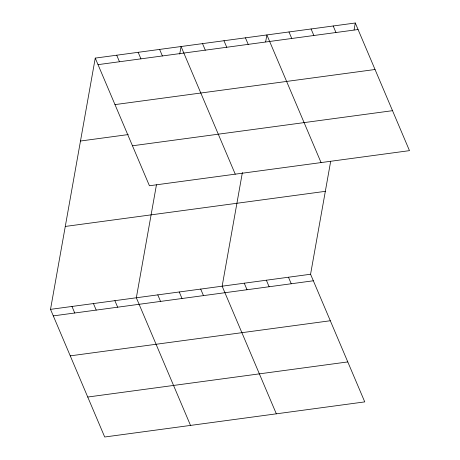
<?xml version="1.0" encoding="UTF-8"?>
<svg xmlns="http://www.w3.org/2000/svg" width="460" height="460" viewBox="0 0 460 460"><rect width="100%" height="100%" fill="white"/><g stroke="black" fill="none" stroke-linecap="round" stroke-linejoin="round"><path stroke-width="0.69" d="M330.683 161.264L310.569 274.246L364.751 401.89L104.702 437L50.519 309.356L95.249 58.109L355.298 23L409.48 150.644L149.431 185.754L95.249 58.109M156.452 184.788L136.338 297.769L190.52 425.414M179.71 54.125L181.067 46.523L235.25 174.167M242.385 172.523L222.151 286.183L276.333 413.827M265.65 41.848L266.88 34.937L321.063 162.581M354.068 29.912L355.298 23M98.026 64.641L358.07 29.532M114.988 104.604L375.032 69.5M80.488 141.019L128.242 134.573M132.468 145.785L392.512 110.676M65.28 226.446L325.329 191.337M50.519 309.356L310.569 274.246M53.291 315.888L313.341 280.778M70.259 355.856L330.303 320.747M87.739 397.032L347.783 361.922M333.195 25.984L335.967 32.516M311.086 28.968L313.864 35.5M288.983 31.953L291.755 38.485M245.427 37.835L248.199 44.361M223.974 40.727L226.745 47.259M202.521 43.625L205.292 50.157M288.466 277.23L291.237 283.762M266.357 280.215L269.129 286.747M159.614 49.421L162.386 55.947M244.254 283.199L247.026 289.731M138.161 52.313L140.932 58.845M116.708 55.211L119.479 61.743M200.698 289.081L203.469 295.613M179.245 291.979L182.016 298.505M157.791 294.872L160.563 301.403M114.885 300.667L117.656 307.199M93.432 303.565L96.203 310.092M71.973 306.458L74.75 312.99"/></g></svg>
